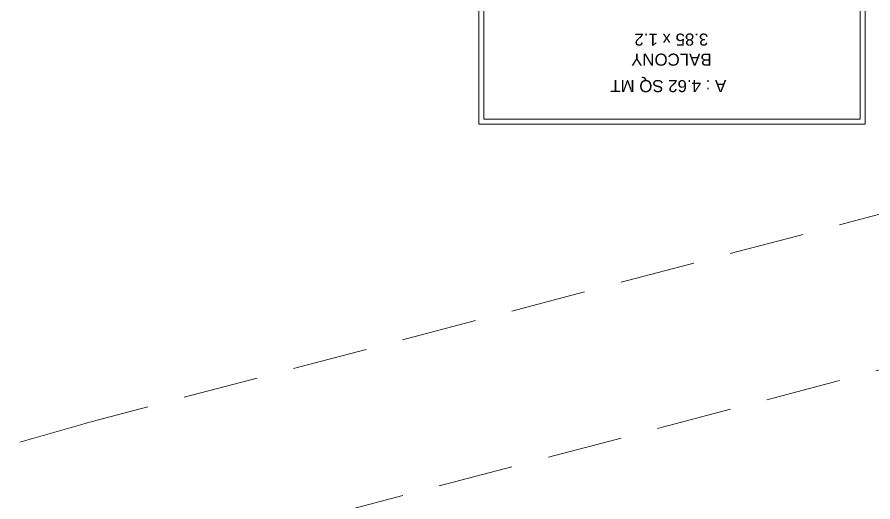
# Model space of a CAD drawing. Header units: inches. Extents: x 27644242 to 29005101, y -955243 to 216979.
# Drawn here: x 28712142 to 28720668, y -202428 to -197602 of the extents above; entities that cross this region are included whole.
import ezdxf

# ---------------------------------------------------------------- set-up
doc = ezdxf.new("R2010")
doc.units = ezdxf.units.IN
doc.header["$MEASUREMENT"] = 0
doc.linetypes.add('01-Xref Col Podium Lvl-1$0$HIDDEN', pattern=[0.375, 0.25, -0.125])
for name, color, linetype, lineweight in [('ELEVATION', 40, 'Continuous', 13), ('RVA Site Boundary', 17, 'Continuous', 15), ('WALL', 7, 'Continuous', 20)]:
    doc.layers.add(name, color=color, linetype=linetype, lineweight=lineweight)
doc.layers.add('text', color=7, linetype='Continuous')
doc.styles.add('AMITS', font='arial.ttf')

# ---------------------------------------------------------------- blocks, each defined once
blk = doc.blocks.new('HDHDHDHDHDHDH')
at = {"layer": 'ELEVATION', "ltscale": 500}
for p, q in [((27609980.1, -48263.8), (27606130.1, -48263.8)), ((27606130.1, -48263.8), (27606130.1, -49463.8)), ((27609930.1, -48313.8), (27606180.1, -48313.8)), ((27606180.1, -48313.8), (27606180.1, -49463.8)), ((27609930.1, -49463.8), (27609930.1, -48313.8)), ((27609980.1, -49463.8), (27609980.1, -48263.8))]:
    blk.add_line(p, q, dxfattribs=at)
at = {"layer": 'text', "ltscale": 100, "char_height": 120, "width": 1715.235, "attachment_point": 3, "style": 'AMITS'}
for s, insert in [('\\pxqc;A : 4.62 SQ MT', (27608950.4, -48582.6)), ('\\pxqc;BALCONY\\P3.85 x 1.2', (27608919.7, -48845.9))]:
    blk.add_mtext(s, dxfattribs=dict(at, insert=insert))

msp = doc.modelspace()

# ---------------------------------------------------------------- block references
at = {"layer": 'WALL', "ltscale": 500, "rotation": 180}
msp.add_blockref('HDHDHDHDHDHDH', (56326722.4, -246931.7), dxfattribs=at)

# ---------------------------------------------------------------- next in the draw order: linework, layer by layer
at = {"layer": 'RVA Site Boundary', "linetype": '01-Xref Col Podium Lvl-1$0$HIDDEN', "ltscale": 3000}
for points in [[(28749256.9, -196598.6), (28741955.5, -197015.5), (28733624.9, -197773.8), (28733013.3, -197903.6), (28732304, -198071.7), (28713285.1, -203075.3), (28711605.9, -203552.1), (28711440.2, -203598.8), (28710425.7, -203834.8), (28709966.3, -203940.6), (28709865.1, -203969), (28706230.5, -195551.2), (28698771.7, -178436.9), (28697412.5, -175364.4), (28698061.3, -175355.9), (28714626.9, -175191.7), (28721180.9, -175250.7), (28728668.1, -175228.7), (28742981.5, -175233.9), (28767232.3, -175252.9)], [(28749146.1, -195102.5), (28741844.7, -195519.4), (28733400.5, -196288), (28732684.5, -196440), (28731940.1, -196616.4), (28712889.4, -201628.4), (28711197.7, -202108.7), (28711066.7, -202145.6), (28710744.1, -202220.7), (28707606.6, -194954.2), (28700145.1, -177833.8), (28699705.3, -176839.7), (28714627.6, -176691.8), (28721176.3, -176750.8), (28728670, -176728.7), (28742980.7, -176733.9), (28767228.6, -176752.9)]]:
    msp.add_lwpolyline(points, dxfattribs=at)

doc.saveas('drawing.dxf')
